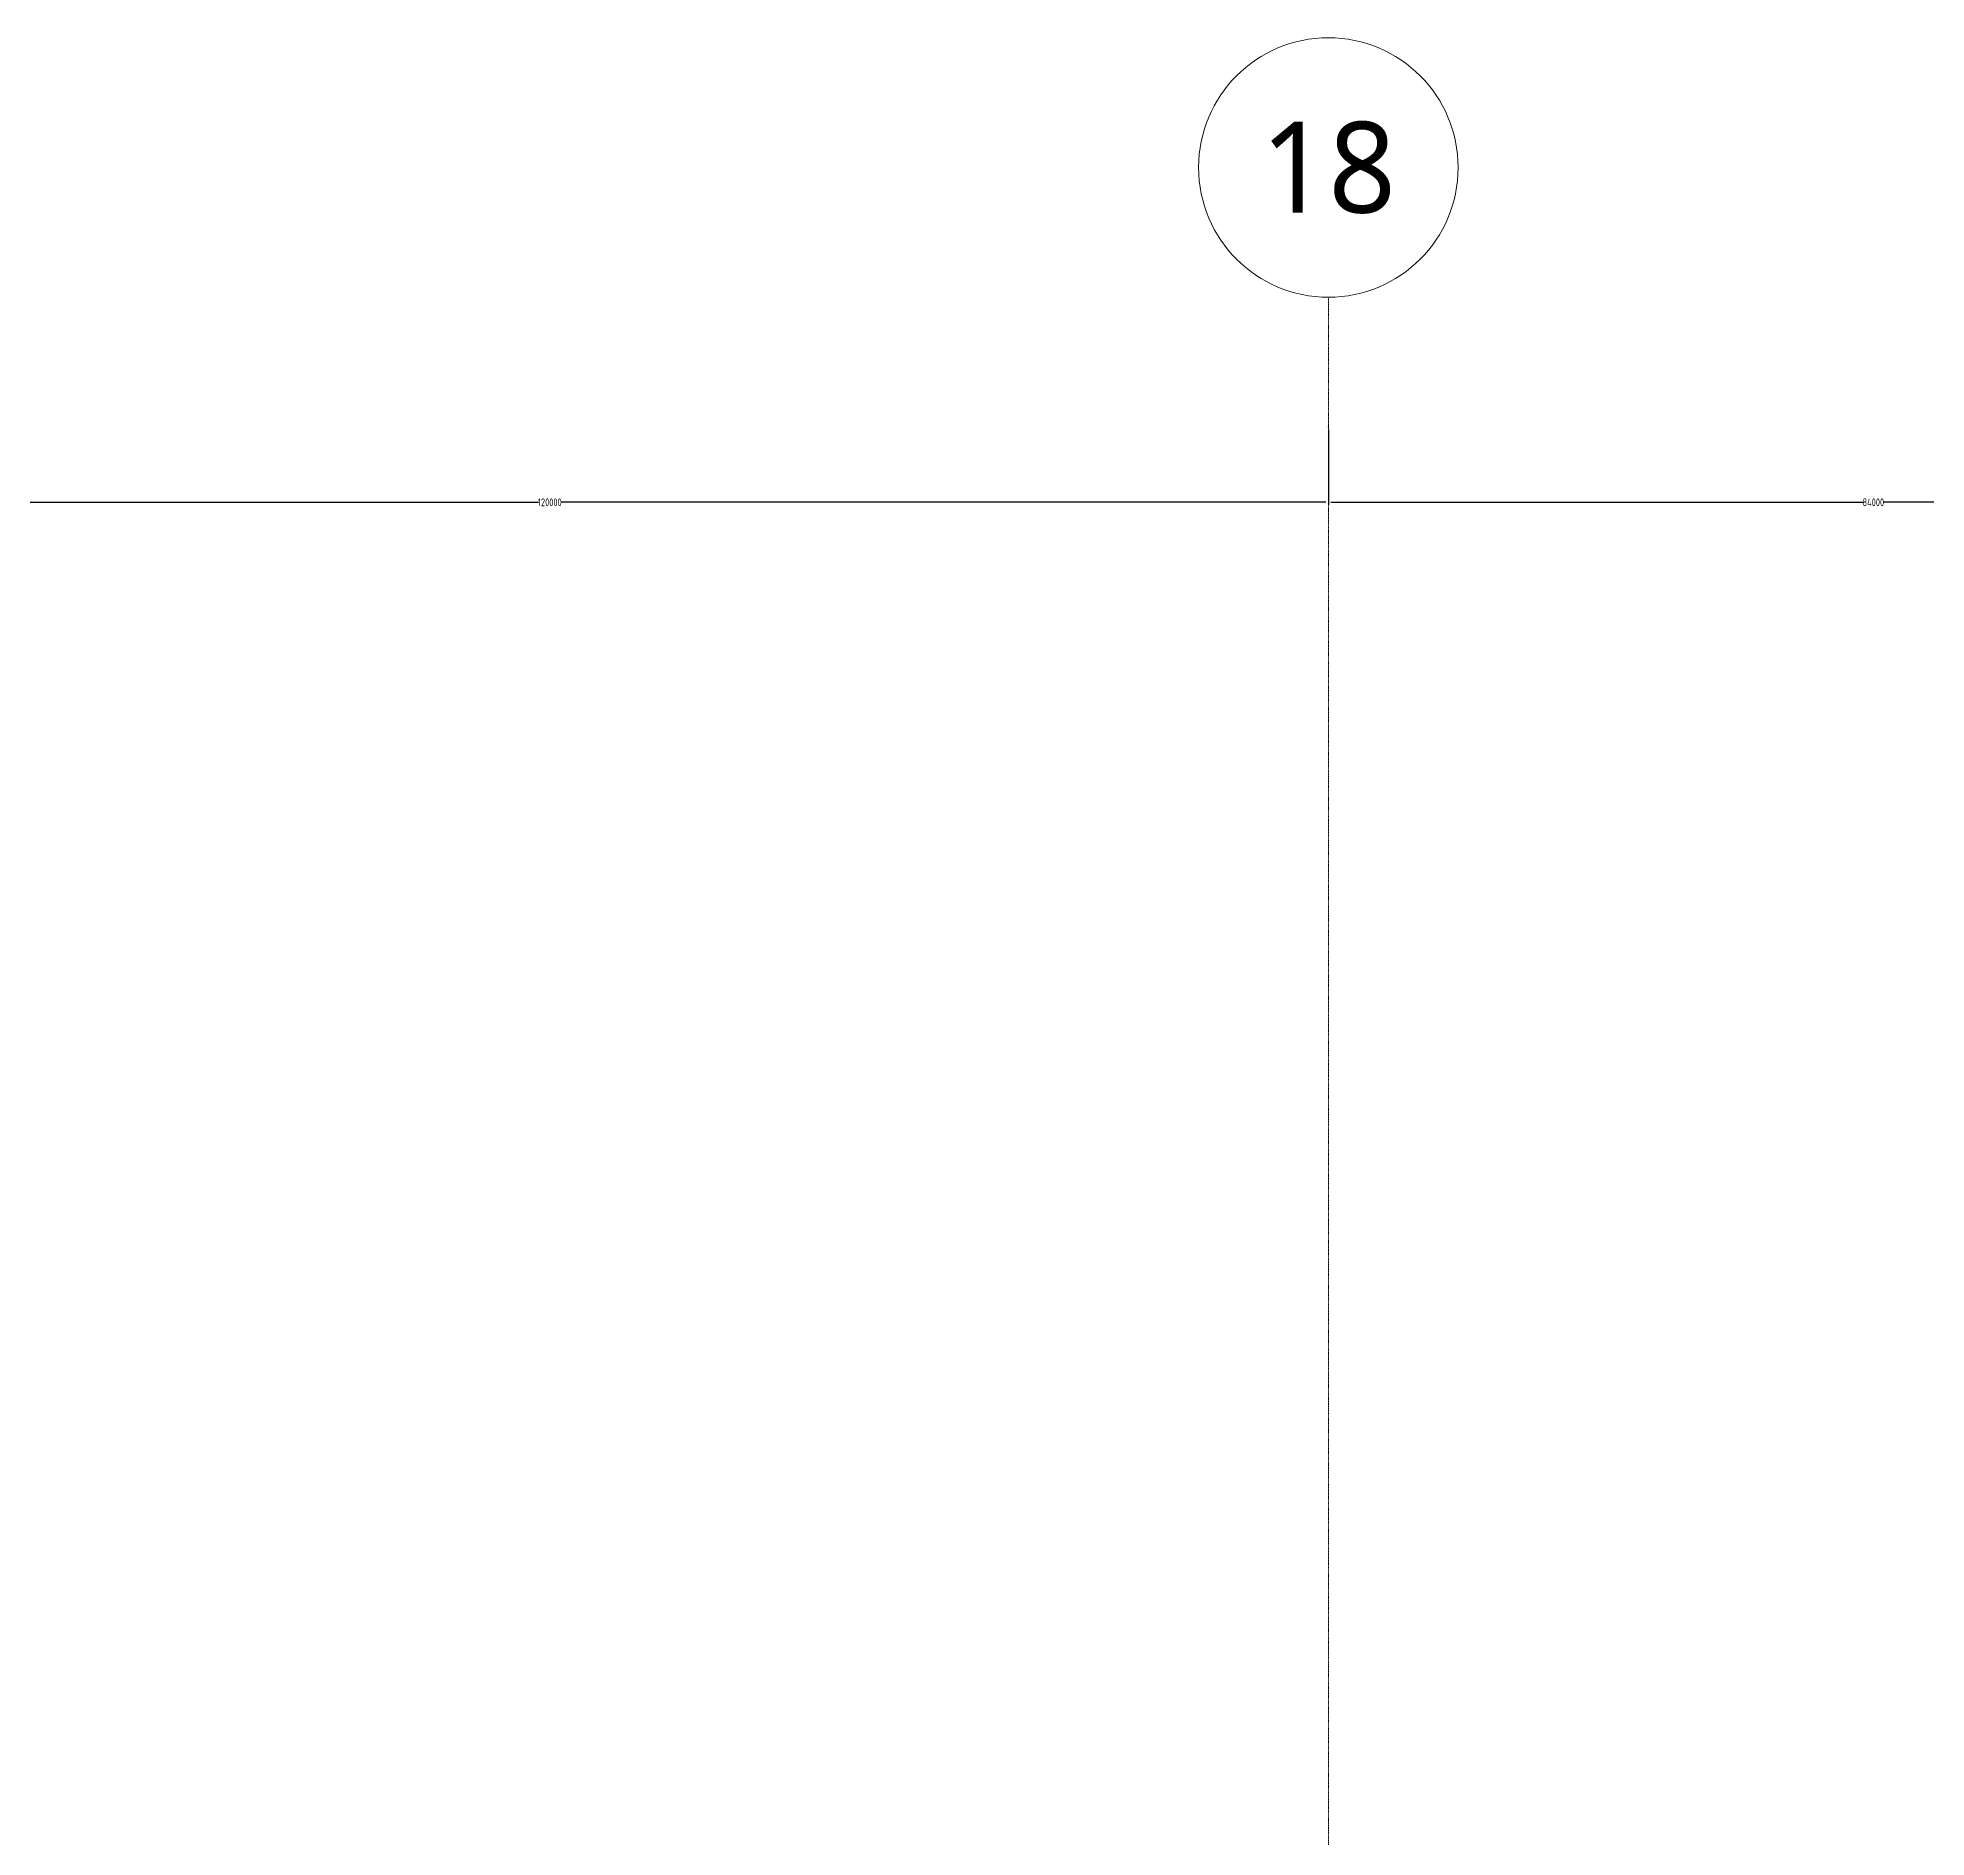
# Model space of a CAD drawing. Extents: x -32000 to 290600, y -96057 to 131250.
# Drawn here: x 141254 to 155808, y 117382 to 131250 of the extents above; entities that cross this region are included whole.
import ezdxf
from ezdxf.enums import TextEntityAlignment as Align

# ---------------------------------------------------------------- set-up
doc = ezdxf.new("R2010")
doc.units = 0
doc.linetypes.add('H12PL3$0$JJP_三點線', pattern=[0.9, 0.3, -0.15, 0, -0.15, 0, -0.15, 0, -0.15])
doc.layers.add('H12PL3$0$A-DIM', color=252, linetype='Continuous')
doc.layers.add('H12PL3$0$S-GRID', color=252, linetype='Continuous')
doc.styles.add('H12PL3$0$dim-txt', font='isocp.shx', dxfattribs={"width": 0.7, "bigfont": 'chineset.shx'})
doc.styles.add('H12PL3$0$Standard', font='', dxfattribs={"width": 0.8})
doc.styles.get('H12PL3$0$Standard').set_extended_font_data('Microsoft JhengHei')
doc.dimstyles.new('H12PL3$0$ARCH-dim-200MM', dxfattribs={"dimscale": 200, "dimtxt": 0.3, "dimasz": 0.1, "dimexe": 0.1, "dimexo": 0.1, "dimgap": 0.05, "dimtad": 1, "dimdec": 0, "dimlfac": 10, "dimrnd": 0.5, "dimdsep": 46, "dimtxsty": 'H12PL3$0$dim-txt', "dimblk": 'H12PL3$0$_Dot', "dimcen": 2, "dimclrd": 256, "dimclre": 256, "dimclrt": 256, "dimadec": 0, "dimazin": 0, "dimtfac": 1, "dimtix": 1, "dimtmove": 2, "dimatfit": 3, "dimldrblk": 'H12PL3$0$_OBLIQUE', "dimfxl": 1, "dimtvp": 1, "dimtolj": 1, "dimarcsym": 0})

# ---------------------------------------------------------------- blocks, each defined once
blk = doc.blocks.new('*D134')
at = {"layer": 'DEFPOINTS', "color": 0, "linetype": 'Continuous', "transparency": 16777216}
for p in [(139200, 128250), (151200, 128250), (151200, 127670)]:
    blk.add_point(p, dxfattribs=at)
at = {"layer": 'H12PL3$0$A-DIM', "linetype": 'Continuous', "lineweight": -2, "transparency": 16777216}
for p, q in [((139200, 128230), (139200, 127650)), ((151200, 128230), (151200, 127650)), ((139220, 127670), (145112, 127670)), ((151180, 127670), (145288, 127670))]:
    blk.add_line(p, q, dxfattribs=at)
at = {"layer": 'H12PL3$0$A-DIM', "linetype": 'Continuous', "lineweight": 0, "transparency": 16777216, "insert": (145200, 127670), "char_height": 60, "attachment_point": 5, "style": 'H12PL3$0$dim-txt'}
blk.add_mtext('\\A1;120000', dxfattribs=at)
blk = doc.blocks.new('H12PL3$0$_Dot')
blk = doc.blocks.new('H12PL3$0$_OBLIQUE')
at = {"color": 0, "linetype": 'ByBlock', "lineweight": -2}
blk.add_line((-0.5, -0.5), (0.5, 0.5), dxfattribs=at)
blk = doc.blocks.new('*D135')
at = {"layer": 'DEFPOINTS', "color": 0, "linetype": 'Continuous', "transparency": 16777216}
for p in [(151200, 128250), (159600, 128250), (159600, 127670)]:
    blk.add_point(p, dxfattribs=at)
at = {"layer": 'H12PL3$0$A-DIM', "linetype": 'Continuous', "lineweight": -2, "transparency": 16777216}
for p, q in [((151200, 128230), (151200, 127650)), ((159600, 128230), (159600, 127650)), ((151220, 127670), (155321, 127670)), ((159580, 127670), (155479, 127670))]:
    blk.add_line(p, q, dxfattribs=at)
at = {"layer": 'H12PL3$0$A-DIM', "linetype": 'Continuous', "lineweight": 0, "transparency": 16777216, "insert": (155400, 127670), "char_height": 60, "attachment_point": 5, "style": 'H12PL3$0$dim-txt'}
blk.add_mtext('\\A1;84000', dxfattribs=at)
blk = doc.blocks.new('H12PL3')
at = {"layer": 'H12PL3$0$S-GRID', "linetype": 'H12PL3$0$JJP_三點線', "lineweight": 0}
for q in [(151200, 129250), (151200, -28000)]:
    blk.add_line((151200, 128250), q, dxfattribs=at)
at = {"layer": 'H12PL3$0$S-GRID', "lineweight": 0}
blk.add_circle((151200, 130250), 1000, dxfattribs=at)
at = {"layer": 'H12PL3$0$S-GRID', "linetype": 'H12PL3$0$JJP_三點線', "lineweight": 0}
blk.add_point((151200, 128250), dxfattribs=at)
blk.add_point((151200, 128250), dxfattribs=at)
at = {"layer": 'H12PL3$0$S-GRID', "style": 'H12PL3$0$Standard'}
blk.add_text('18', height=700, dxfattribs=at).set_placement((151200, 130602.36), align=Align.TOP_CENTER)
at = {"layer": 'H12PL3$0$A-DIM', "linetype": 'Continuous', "lineweight": 0}
for base, p1, p2, picture, middle in [((151200, 127670), (139200, 128250), (151200, 128250), '*D134', (145200, 127670)), ((159600, 127670), (151200, 128250), (159600, 128250), '*D135', (155400, 127670))]:
    dim = blk.add_linear_dim(base=base, p1=p1, p2=p2, dimstyle='H12PL3$0$ARCH-dim-200MM', dxfattribs=at)
    dim.commit()
    dim.dimension.update_dxf_attribs({"geometry": picture, "text_midpoint": middle, "dimtype": 128})

msp = doc.modelspace()

# ---------------------------------------------------------------- block references
msp.add_blockref('H12PL3', (0, 0))

doc.saveas('drawing.dxf')
